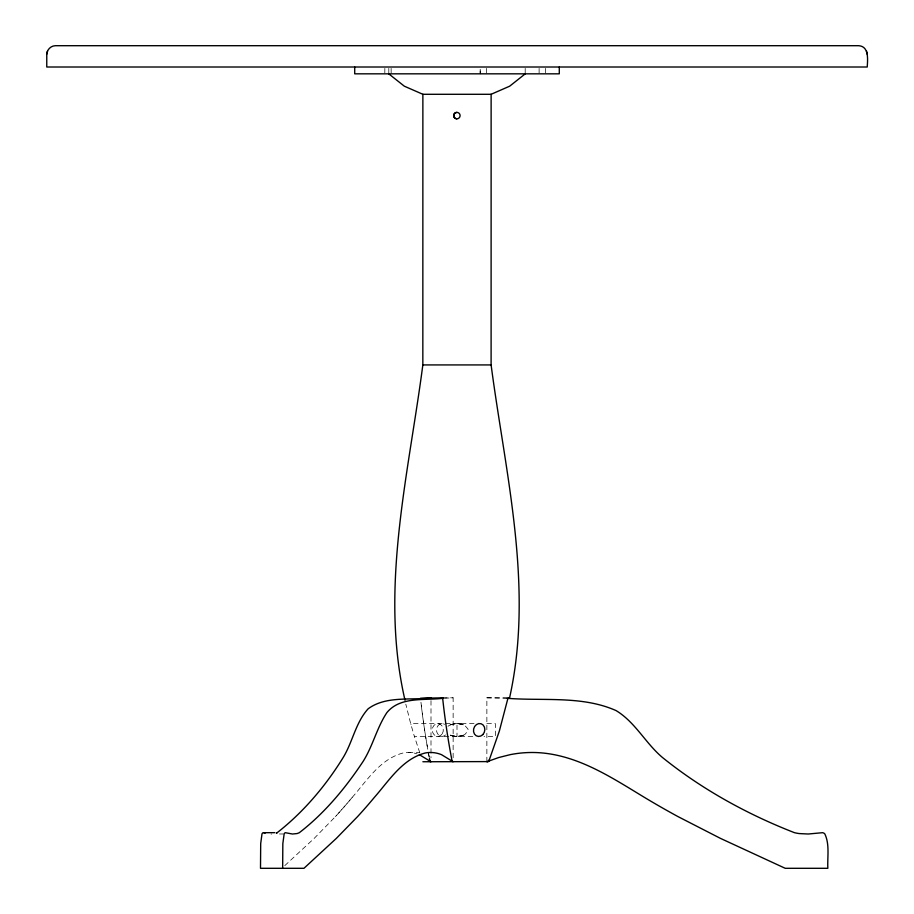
<?xml version="1.0" encoding="UTF-8"?>
<svg xmlns="http://www.w3.org/2000/svg" width="914" height="914" viewBox="0 0 914 914"><rect width="100%" height="100%" fill="white"/><g stroke="black" fill="none" stroke-linecap="round" stroke-linejoin="round"><path stroke-width="0.69" stroke-dasharray="4.57 3.43" d="M284.78 865.638L314.21 838.366L335.369 816.659A888.271 444.135 90 0 0 352.141 797.465C366.891 780.716 380.167 758.951 403.097 752.987A112.091 56.04 -90 0 1 417.138 753.879M447.974 726.287L449.128 725.499A14.715 12.75 -90 0 1 450.968 724.631M463.032 735.347A14.715 12.75 -90 0 0 464.872 734.479L467.945 730.983A3.393 2.936 -90 0 0 467.945 728.995L464.872 725.499A14.715 12.75 -90 0 0 463.032 724.631A22.519 19.502 -90 0 0 457 723.637A22.519 19.502 -90 0 0 450.579 724.745A14.384 12.465 -90 0 0 448.74 725.739M450.591 724.779L457 723.602A22.519 19.502 90 0 1 463.421 724.745A14.384 12.465 -90 0 1 465.26 725.739M463.409 735.199L457 736.387A22.519 19.502 90 0 1 450.968 735.382A14.715 12.75 -90 0 1 449.128 734.479A14.384 12.465 -90 0 0 450.591 735.199L457 736.387A22.519 19.502 -90 0 0 463.421 735.233A14.384 12.465 -90 0 0 465.26 734.239M444.49 698.205L453.138 697.816L453.138 757.752M271.035 834.036L271.766 834.025M442.559 697.816L453.138 697.816M486.865 761.75L486.865 697.816L508.035 697.816M474.069 723.602L410.66 723.602L405.805 704.18M486.865 723.602L495.388 723.602L495.388 736.387L484.02 736.387M472.755 736.387L414.35 736.387L410.74 723.797M408.364 752.485L419.435 752.485M279.433 833.979L283.58 833.979M486.865 697.816L506.687 698.262M463.409 724.779L457 723.602L457 736.341A22.519 19.502 -90 0 1 450.579 735.233M410.774 723.888L411.037 724.551M419.823 752.873L414.305 736.101M545.498 68.379L545.498 73.828M539.111 68.379L539.111 73.828M525.196 68.379L525.196 73.828M486.511 68.379L486.591 73.828M430.997 700.65L430.997 757.752M391.123 68.379L391.169 73.828M388.804 68.379L388.804 73.828M384.851 68.379L384.805 73.828M429.226 757.18A410.626 205.307 90 0 1 428.517 753.353M429.214 757.169A411.791 205.901 -90 0 1 428.495 753.342M445.552 734.959A6.398 5.541 -90 0 1 438.286 734.662A6.398 5.541 -90 0 1 437.543 726.31A6.398 5.541 -90 0 1 444.615 724.311M352.141 797.465A888.271 444.135 -90 0 1 335.369 816.659M480.204 73.828L480.204 68.379L480.136 73.828M420.954 702.272A410.626 205.307 90 0 0 427.821 749.514A411.791 205.901 -90 0 1 420.954 702.272M442.33 733.668A6.398 5.541 -90 0 0 438.297 723.625A6.398 5.541 -90 0 0 432.779 732.674A6.398 5.541 -90 0 0 442.33 733.668"/><path stroke-width="1.37" d="M405.005 700.261C379.344 589.084 408.398 475.52 422.839 364.926L422.874 94.291L404.331 86.19L388.747 73.828M507.933 698.262L509.589 697.816C534.119 587.325 505.579 474.72 491.104 364.926L491.126 94.291L509.669 86.19L525.253 73.828M507.933 698.296L499.352 731.063L488.921 760.928M46.763 54.223C47.025 49.687 50.796 45.78 55.4 45.7L858.612 45.7C869.294 46.294 867.637 59.684 867.237 67.008L46.763 67.008L46.763 54.223L47.517 50.99M489.424 759.648L488.91 760.928L486.865 761.75L498.678 757.546L510.149 754.667A112.091 112.091 0 0 1 542.665 752.987C580.493 756.678 612.883 778.305 644.564 797.465A888.271 888.271 0 0 0 678.108 816.659L720.426 838.366L785.217 868.3L827.844 868.3C827.284 857.024 829.821 844.547 824.874 834.014A3.519 3.519 0 0 0 822.451 832.7L808.216 834.014L799.224 833.568A47.779 47.779 0 0 1 794.426 832.665C747.252 814.283 701.724 789.228 662.296 757.352C645.501 743.139 635.196 722.117 616.093 710.601C581.99 695.405 542.939 701.198 506.687 698.262M488.647 761.591L422.874 761.75M277.216 832.665A47.779 23.89 -90 0 1 276.394 833.031A47.779 23.89 90 0 0 277.216 832.665C303.494 812.135 325.807 785.732 343.276 757.352C352.724 741.78 355.683 722.448 368.159 708.784C385.982 695.668 410.306 700.49 430.997 697.816M274.737 832.665L263.198 832.7A3.519 1.759 -90 0 0 261.987 834.014L260.696 843.576L260.501 868.3L303.962 868.3L336.363 838.366L357.523 816.659A888.271 444.135 90 0 0 374.294 797.465C389.044 780.716 402.309 758.951 425.238 752.987A112.091 56.04 90 0 1 441.496 754.667L453.138 761.75L452.419 761.168M443.233 698.262C424.576 700.695 400.298 696.217 386.873 712.623C376.876 727.693 372.878 745.858 363.258 761.191C345.709 787.777 324.641 813.163 299.358 832.665A47.779 23.89 -90 0 1 296.959 833.568L292.469 834.014L285.351 832.7A3.519 1.759 -90 0 0 284.14 834.014L282.837 843.576L282.655 868.3M422.874 94.291L491.126 94.291M422.839 364.926L491.104 364.926M443.45 697.816L420.463 698.296M263.666 832.665L265.22 833.054M419.355 754.667L430.997 761.75L430.368 761.248M429.466 758.449A410.626 205.307 90 0 0 429.957 760.974L430.186 761.099M866.495 50.99L867.237 54.223M430.014 761.042L430.117 761.648M559.288 67.008L559.288 73.828L354.712 73.828L354.712 67.008M452.064 760.939A412.214 206.107 90 0 1 442.662 698.273M457 112.411A3.188 3.176 -90 0 1 460.085 115.598A3.188 3.176 -90 0 1 457 118.786M482.843 734.582A6.547 5.621 -74.3 0 0 481.084 723.739A6.547 5.621 -74.3 0 0 473.566 731.657A6.547 5.621 -74.3 0 0 482.843 734.582M453.687 115.598A3.188 3.176 3.6 0 0 456.897 118.774A3.188 3.176 -0.2 0 1 453.698 115.598A3.188 3.176 -0.2 0 1 456.897 112.422A3.188 3.176 3.6 0 0 453.687 115.598"/></g></svg>
